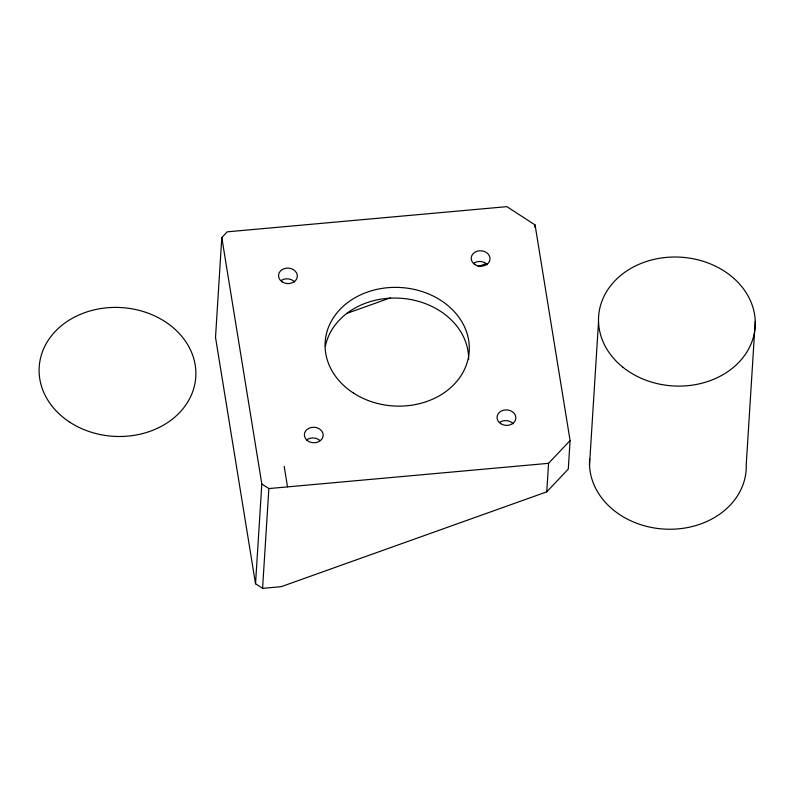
<?xml version="1.0" encoding="UTF-8"?>
<svg xmlns="http://www.w3.org/2000/svg" width="795" height="795" viewBox="0 0 795 795"><rect width="100%" height="100%" fill="white"/><g stroke="black" fill="none" stroke-linecap="round" stroke-linejoin="round"><path stroke-width="1.19" d="M221.795 237.536L215.515 337.368L255.533 583.778L262.579 588.35L281.231 586.67L546.761 491.847L568.296 469.08L570.085 440.549L535.075 224.945L506.872 206.65L227.181 231.842L221.795 237.536L261.813 483.996L255.533 583.778M262.579 588.35L268.859 488.567L261.813 483.996M534.926 227.32L535.075 224.945M546.761 491.847L548.56 463.326L570.085 440.549M589.522 464.856L598.526 321.717M755.25 321.389L746.247 464.538A78.437 64.484 3.6 0 1 666.359 529.182A78.437 64.484 3.6 0 1 589.661 458.844M346.988 313.349L390.266 297.896M478.004 266.564L486.192 263.642M268.859 488.567L548.56 463.326M284.173 466.307L287.512 486.838M474.198 262.946A9.411 7.741 3.6 0 1 487.385 264.616M281.51 280.297A9.411 7.741 3.6 0 1 294.707 281.977M500.035 422.085A9.411 7.741 3.6 0 1 513.232 423.755M306.453 440.072A9.411 7.741 3.6 0 1 319.759 440.36M325.423 346.044A72.166 59.327 3.6 0 1 402.866 298.433A72.166 59.327 3.6 0 1 468.633 359.37M500.741 423.675A9.411 7.741 3.6 0 0 515.786 418.816A9.411 7.741 3.6 0 0 502.828 410.419A9.411 7.741 3.6 0 0 500.741 423.675M353.427 393.048A72.166 59.327 3.6 0 0 468.712 355.802A72.166 59.327 3.6 0 0 369.437 291.387A72.166 59.327 3.6 0 0 353.427 393.048M307.109 440.331A9.411 7.741 3.6 0 0 322.859 437.19A9.411 7.741 3.6 0 0 311.352 427.462A9.411 7.741 3.6 0 0 307.109 440.331M282.225 281.897A9.411 7.741 3.6 0 0 297.26 277.038A9.411 7.741 3.6 0 0 284.312 268.63A9.411 7.741 3.6 0 0 282.225 281.897M474.903 264.536A9.411 7.741 3.6 0 0 489.939 259.677A9.411 7.741 3.6 0 0 476.99 251.28A9.411 7.741 3.6 0 0 474.903 264.536M622.992 367.31A78.437 64.484 3.6 0 0 753.133 338.104A78.437 64.484 3.6 0 0 654.553 259.25A78.437 64.484 3.6 0 0 622.992 367.31M69.92 422.274A78.437 64.484 3.6 0 0 195.232 381.799A78.437 64.484 3.6 0 0 87.321 311.779A78.437 64.484 3.6 0 0 69.92 422.274"/></g></svg>
